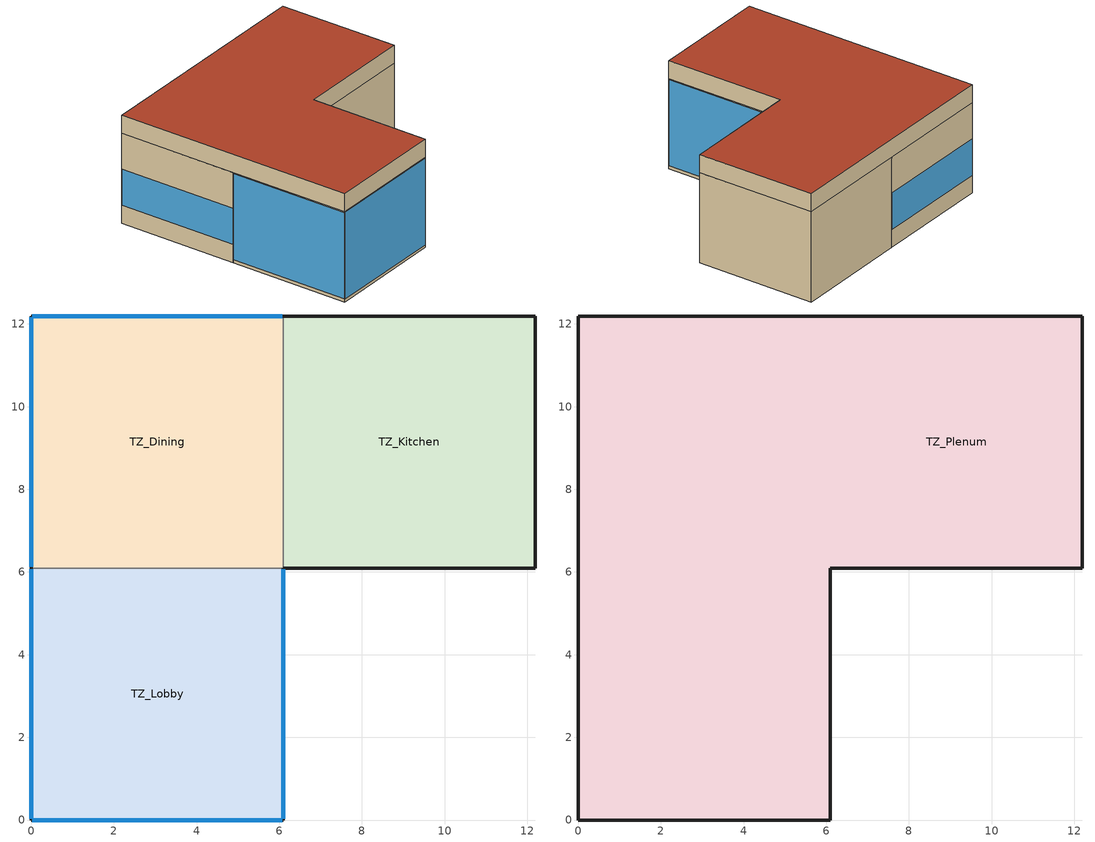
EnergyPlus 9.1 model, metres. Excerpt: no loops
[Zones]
TZ_Dining
 floor ground (ExtSlabCarpet 4in ClimateZone 1-8): 6.1,12.19 6.1,6.1 0,6.1 0,12.19 z0
 wall outside (ASHRAE 189.1-2009 ExtWall Mass ClimateZone 3): 6.1,12.19 0,12.19 0,6.1 z0:4.57
 wall to TZ_Kitchen (Interior Wall): 6.1,6.1 6.1,12.19 z0:4.57
 wall to TZ_Lobby (Interior Wall): 0,6.1 6.1,6.1 z0:4.57
 window (ASHRAE 189.1-2009 ExtWindow ClimateZone 3): 6.07,12.19 0.03,12.19 / 0,12.17 0,6.12 z0.91:2.76
TZ_Kitchen
 floor ground (ExtSlabCarpet 4in ClimateZone 1-8): 12.19,12.19 12.19,6.1 6.1,6.1 6.1,12.19 z0
 wall outside (ASHRAE 189.1-2009 ExtWall Mass ClimateZone 3): 6.1,6.1 12.19,6.1 12.19,12.19 6.1,12.19 z0:4.57
TZ_Lobby
 floor ground (ExtSlabCarpet 4in ClimateZone 1-8): 6.1,6.1 6.1,0 0,0 0,6.1 z0
 wall outside (ASHRAE 189.1-2009 ExtWall Mass ClimateZone 3): 0,6.1 0,0 6.1,0 6.1,6.1 z0:4.57
 window (ASHRAE 189.1-2009 ExtWindow ClimateZone 3): 6.1,0.03 6.1,6.07 / 0.03,0 6.07,0 / 0,6.07 0,0.03 z0.15:4.53
TZ_Plenum
 floor to TZ_Kitchen (Interior Floor): 12.19,12.19 12.19,6.1 6.1,6.1 6.1,12.19 z4.57
 floor to TZ_Lobby (Interior Floor): 6.1,6.1 6.1,0 0,0 0,6.1 z4.57
 floor to TZ_Dining (Interior Floor): 6.1,12.19 6.1,6.1 0,6.1 0,12.19 z4.57
 wall outside (ASHRAE 189.1-2009 ExtWall Mass ClimateZone 3): 12.19,12.19 0,12.19 0,0 6.1,0 6.1,6.1 12.19,6.1 12.19,12.19 z4.57:5.49
 roof outside (ASHRAE 189.1-2009 ExtRoof IEAD ClimateZone 2-5): 6.1,0 6.1,6.1 12.19,6.1 12.19,12.19 0,12.19 0,0 z5.49
[Building]
GlassBox ASHRAE 169-2006-4A
[Site:Location]
Baltimore Blt Washngtn IntL: Latitude {deg}=39.17; Longitude {deg}=-76.68; Time Zone {hr}=-5; Elevation {m}=45
[SizingPeriod:DesignDay] Month=7; Day of Month=21; Day Type=SummerDesignDay; Daily Dry-Bulb Temperature Range {deltaC}=10.4; Dry-Bulb Temperature Range Modifier Type=DefaultMultipliers; Barometric Pressure {Pa}=100786; Wind Speed {m/s}=4.6; Wind Direction {deg}=280; Rain Indicator=No; Snow Indicator=No; Daylight Saving Time Indicator=No; Solar Model Indicator=ASHRAETau; ASHRAE Clear Sky Optical Depth for Beam Irradiance (taub)=0.552; ASHRAE Clear Sky Optical Depth for Diffuse Irradiance (taud)=1.769
Name | Maximum Dry-Bulb Temperature {C} | Humidity Condition Type | Wetbulb or DewPoint at Maximum Dry-Bulb {C} | Enthalpy at Maximum Dry-Bulb {J/kg}
Baltimore Blt Washngtn IntL Ann Clg .4% Condns DB=>MWB | 34.4 | Wetbulb | 23.9
Baltimore Blt Washngtn IntL Ann Clg .4% Condns DP=>MDB | 27.8 | Dewpoint | 24
Baltimore Blt Washngtn IntL Ann Clg .4% Condns Enth=>MDB | 31.7 | Enthalpy |  | 78700
Baltimore Blt Washngtn IntL Ann Clg .4% Condns WB=>MDB | 31.4 | Wetbulb | 25.6
[Material] Thermal Absorptance=0.9
Name | Roughness | Thickness {m} | Conductivity {W/m-K} | Density {kg/m3} | Specific Heat {J/kg-K} | Solar Absorptance | Visible Absorptance
1/2IN Gypsum | Smooth | 0.0127 | 0.16 | 784.9 | 830 | 0.4 | 0.4
1IN Stucco | Smooth | 0.0253 | 0.6918 | 1858 | 837 | 0.92 | 0.92
8IN Concrete HW | MediumRough | 0.2033 | 1.7296 | 2243 | 837 | 0.65 | 0.65
F16 Acoustic tile | MediumSmooth | 0.0191 | 0.06 | 368 | 590 | 0.3 | 0.3
G01a 19mm gypsum board | MediumSmooth | 0.019 | 0.16 | 800 | 1090 | 0.4 | 0.4
M11 100mm lightweight concrete | MediumRough | 0.1016 | 0.53 | 1280 | 840 | 0.5 | 0.5
MAT-CC05 4 HW CONCRETE | Rough | 0.1016 | 1.311 | 2240 | 836.8 | 0.85 | 0.85
Metal Decking | MediumSmooth | 0.0015 | 45.006 | 7680 | 418.4 | 0.6 | 0.6
Roof Insulation [21] | MediumRough | 0.2105 | 0.049 | 265 | 836.8 | 0.7 | 0.7
Roof Membrane | VeryRough | 0.0095 | 0.16 | 1121.29 | 1460 | 0.7 | 0.7
Wall Insulation [36] | MediumRough | 0.0566 | 0.0432 | 91 | 837 | 0.5 | 0.5
[Material:AirGap]
Name | Thermal Resistance {m2-K/W}
F04 Wall air space resistance | 0.15
F05 Ceiling air space resistance | 0.18
[Material:NoMass]
CP02 CARPET PAD: Roughness=Smooth; Thermal Resistance {m2-K/W}=0.1; Thermal Absorptance=0.9; Solar Absorptance=0.8; Visible Absorptance=0.8
[WindowMaterial:Glazing]
Theoretical Glass [202]: Optical Data Type=SpectralAverage; Thickness {m}=0.003; Solar Transmittance at Normal Incidence=0.2325; Front Side Solar Reflectance at Normal Incidence=0.7175; Back Side Solar Reflectance at Normal Incidence=0; Visible Transmittance at Normal Incidence=0.3192; Front Side Visible Reflectance at Normal Incidence=0.6308; Back Side Visible Reflectance at Normal Incidence=0; Infrared Transmittance at Normal Incidence=0; Front Side Infrared Hemispherical Emissivity=0.9; Back Side Infrared Hemispherical Emissivity=0.9; Conductivity {W/m-K}=0.0192; Dirt Correction Factor for Solar and Visible Transmittance=1; Solar Diffusing=No
[Construction]
ASHRAE 189.1-2009 ExtRoof IEAD ClimateZone 2-5: Roof Membrane, Roof Insulation [21], Metal Decking
ASHRAE 189.1-2009 ExtWall Mass ClimateZone 3: 1IN Stucco, 8IN Concrete HW, Wall Insulation [36], 1/2IN Gypsum
ASHRAE 189.1-2009 ExtWindow ClimateZone 3: Theoretical Glass [202]
ExtSlabCarpet 4in ClimateZone 1-8: MAT-CC05 4 HW CONCRETE, CP02 CARPET PAD
Interior Floor: F16 Acoustic tile, F05 Ceiling air space resistance, M11 100mm lightweight concrete
Interior Wall: G01a 19mm gypsum board, F04 Wall air space resistance, G01a 19mm gypsum board
[Zone]
Name | Part of Total Floor Area
TZ_Dining; TZ_Kitchen; TZ_Lobby
TZ_Plenum | No
[AvailabilityManager:NightCycle]
Availability Manager Night Cycle 1: Applicability Schedule=Always On Discrete; Fan Schedule=Always On Discrete; Control Type=CycleOnAny; Thermostat Tolerance {deltaC}=1; Cycling Run Time Control Type=FixedRunTime; Cycling Run Time {s}=1800
[AvailabilityManager:Scheduled]
3 Zone VAV OA System Availability Manager: Schedule=Always On Discrete
[Schedule:Constant]
Always On Discrete: Hourly Value=1
